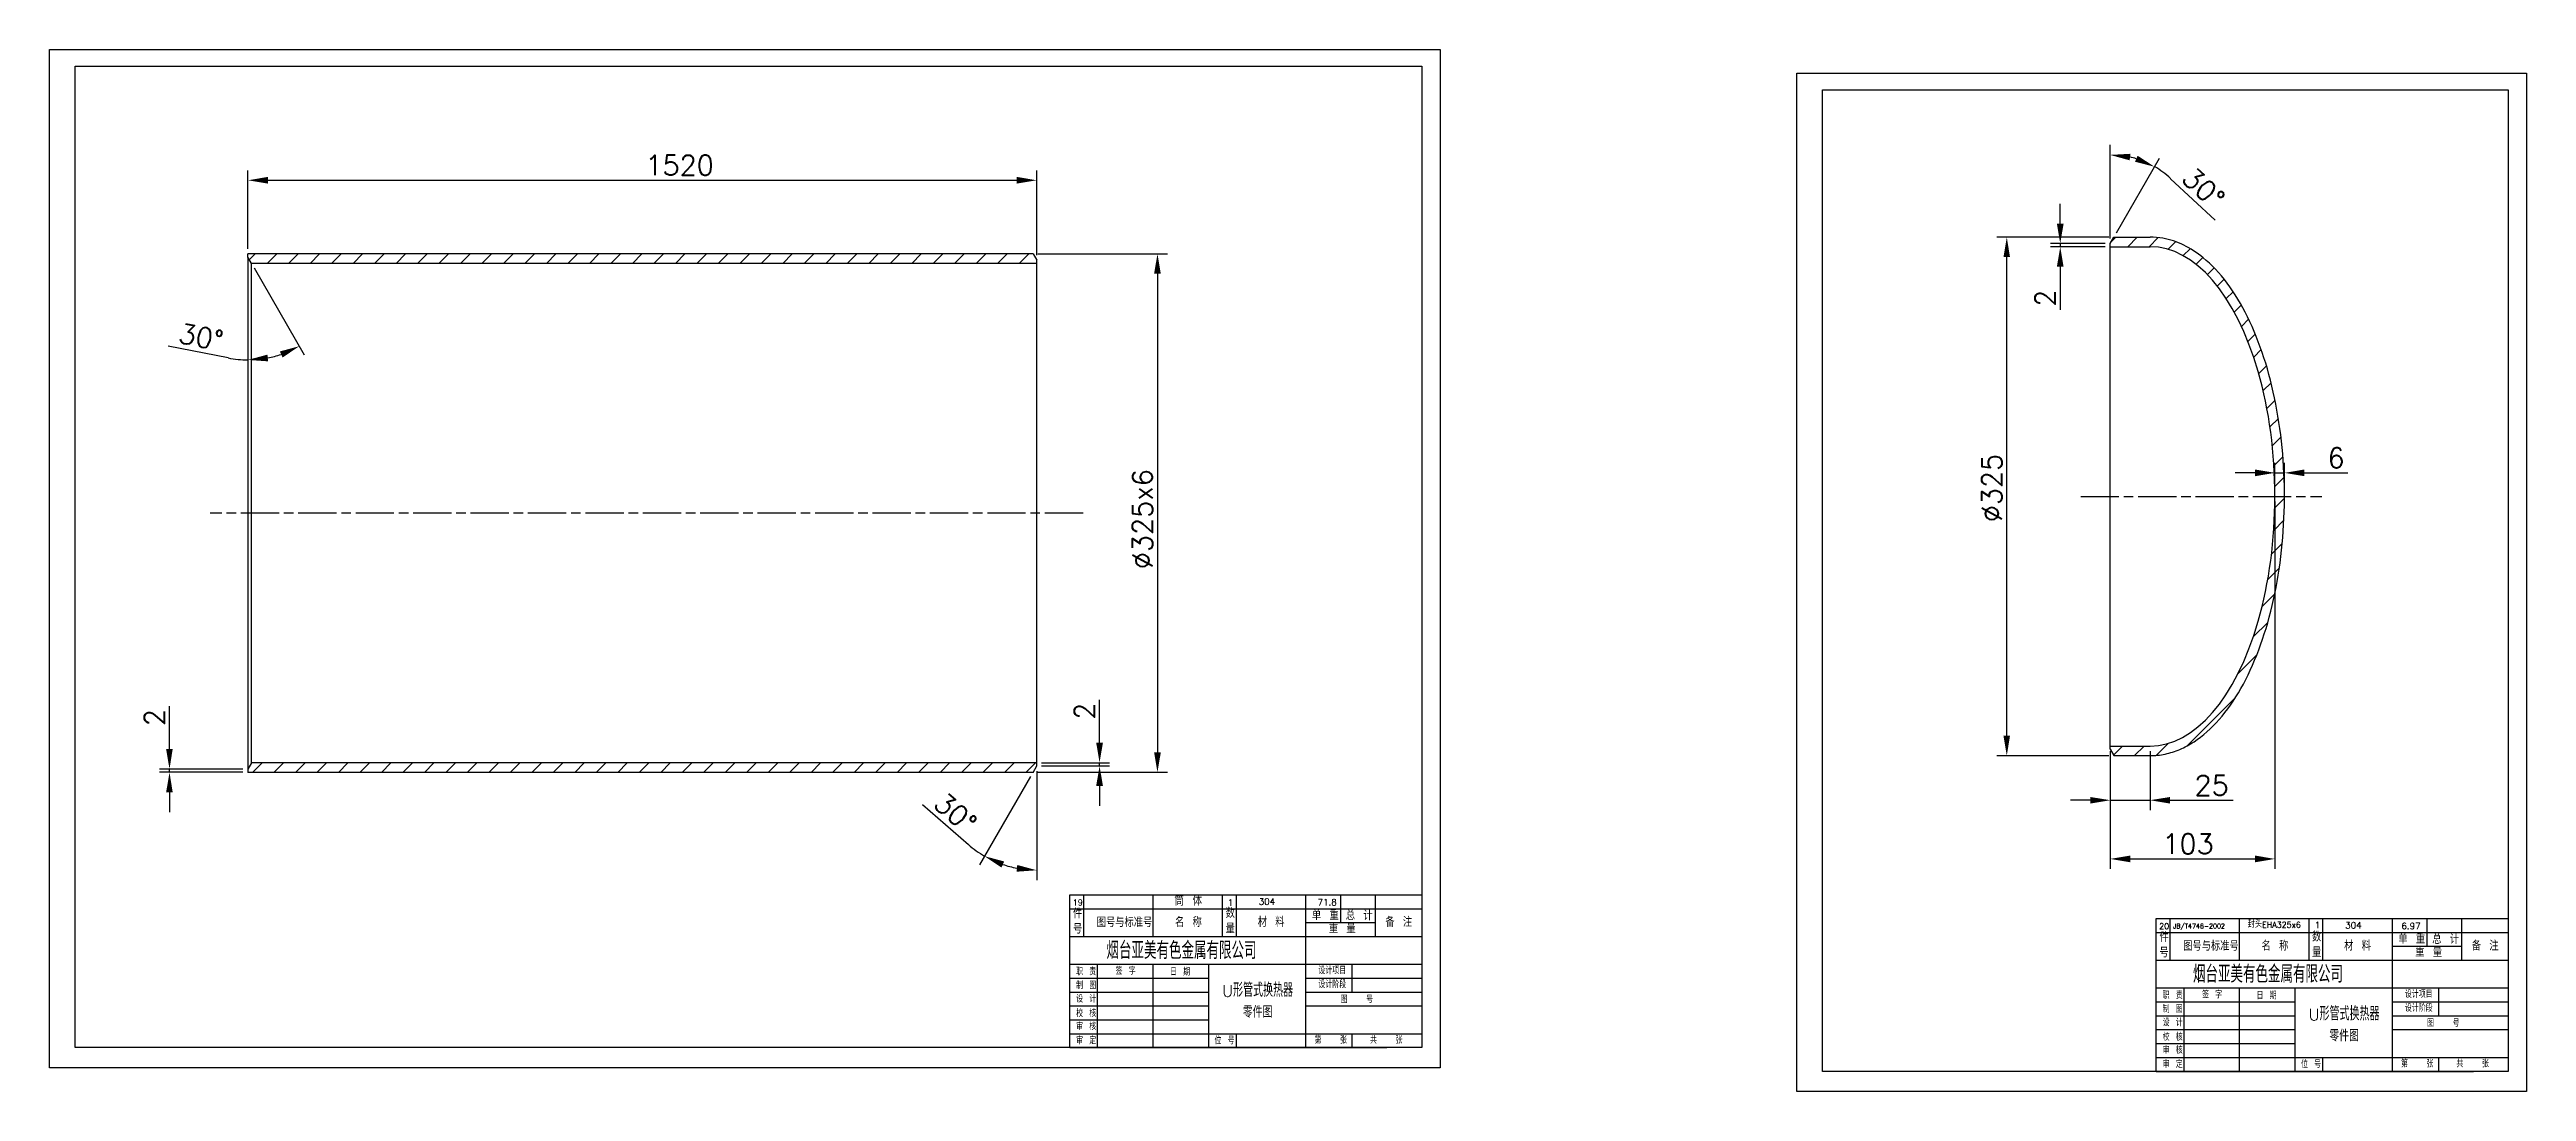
# Model space of a CAD drawing. Header units: millimetres. Extents: x 2215 to 13516, y 3399 to 7964.
# Drawn here: x 11963 to 13516, y 3401 to 4054 of the extents above; entities that cross this region are included whole.
import ezdxf

# ---------------------------------------------------------------- set-up
doc = ezdxf.new("R2010")
doc.units = ezdxf.units.MM
doc.linetypes.add('ACAD_ISO08W100', pattern=[36, 24, -3, 6, -3])
for name, color, linetype in [('中心线', 1, 'ACAD_ISO08W100'), ('实线', 6, 'Continuous'), ('文本', 4, 'Continuous'), ('标注', 3, 'Continuous')]:
    doc.layers.add(name, color=color, linetype=linetype)
doc.styles.get("Standard").update_dxf_attribs({"font": 'txt', "bigfont": 'gbcbig.shx'})
doc.dimstyles.new('ISO-25', dxfattribs={"dimtxt": 2.5, "dimasz": 2.5, "dimexe": 1.25, "dimexo": 0.625, "dimtad": 1, "dimtxsty": 'Standard', "dimcen": 2.5, "dimadec": 0, "dimazin": 0, "dimtfac": 1, "dimtmove": 0, "dimatfit": 3, "dimfxl": 0, "dimarcsym": 0})

# ---------------------------------------------------------------- blocks, each defined once
blk = doc.blocks.new('*D105')
at = {"layer": 'Defpoints', "color": 0}
for p in [(12579.5, 3925.9), (12579.5, 3600.9), (12657.5, 3600.9)]:
    blk.add_point(p, dxfattribs=at)
at = {"layer": '标注', "color": 3, "lineweight": -2}
for p, q in [((12582.6, 3925.9), (12663.7, 3925.9)), ((12657.5, 3913.4), (12657.5, 3613.4)), ((12582.6, 3600.9), (12663.7, 3600.9))]:
    blk.add_line(p, q, dxfattribs=at)
at = {"layer": '标注', "color": 3}
for points in [[(12655.4, 3913.4), (12659.6, 3913.4), (12657.5, 3925.9)], [(12655.4, 3613.4), (12659.6, 3613.4), (12657.5, 3600.9)]]:
    blk.add_solid(points, dxfattribs=at)
at = {"layer": '标注', "color": 4, "insert": (12648.1, 3759.6), "char_height": 12.5, "attachment_point": 5, "rotation": 90}
blk.add_mtext('%%c325x6', dxfattribs=at)
blk = doc.blocks.new('*D106')
at = {"layer": 'Defpoints', "color": 0}
for p in [(12581.8, 3972), (12087.3, 3925.9), (12581.8, 3921.9)]:
    blk.add_point(p, dxfattribs=at)
at = {"layer": '标注', "color": 3, "lineweight": -2}
for p, q in [((12087.3, 3929), (12087.3, 3978.2)), ((12581.8, 3925), (12581.8, 3978.2)), ((12099.8, 3972), (12569.3, 3972))]:
    blk.add_line(p, q, dxfattribs=at)
at = {"layer": '标注', "color": 3}
for points in [[(12099.8, 3974.1), (12099.8, 3969.9), (12087.3, 3972)], [(12569.3, 3974.1), (12569.3, 3969.9), (12581.8, 3972)]]:
    blk.add_solid(points, dxfattribs=at)
at = {"layer": '标注', "color": 4, "insert": (12357.9, 3981.4), "char_height": 12.5, "attachment_point": 5}
blk.add_mtext('1520', dxfattribs=at)
blk = doc.blocks.new('*D107')
at = {"layer": 'Defpoints', "color": 0}
for p in [(12038.1, 3602.9), (12087.3, 3602.9), (12087.3, 3600.9)]:
    blk.add_point(p, dxfattribs=at)
at = {"layer": '标注', "color": 3, "lineweight": -2}
for p, q in [((12038.1, 3615.4), (12038.1, 3642.4)), ((12084.1, 3602.9), (12031.8, 3602.9)), ((12038.1, 3600.9), (12038.1, 3602.9)), ((12084.1, 3600.9), (12031.8, 3600.9)), ((12038.1, 3588.4), (12038.1, 3575.9))]:
    blk.add_line(p, q, dxfattribs=at)
at = {"layer": '标注', "color": 3}
for points in [[(12036, 3615.4), (12040.1, 3615.4), (12038.1, 3602.9)], [(12036, 3588.4), (12040.1, 3588.4), (12038.1, 3600.9)]]:
    blk.add_solid(points, dxfattribs=at)
at = {"layer": '标注', "color": 4, "insert": (12028.7, 3635.2), "char_height": 12.5, "attachment_point": 5, "rotation": 90}
blk.add_mtext('2', dxfattribs=at)
blk = doc.blocks.new('*D108')
at = {"layer": 'Defpoints', "color": 0}
for p in [(12087.3, 3923.9), (12087.3, 3923.9), (12089.6, 3919.9), (12109.3, 3863.3), (12087.3, 3602.9)]:
    blk.add_point(p, dxfattribs=at)
at = {"layer": '标注', "color": 3, "lineweight": -2}
for p, q in [((12091.1, 3917.2), (12122.6, 3862.6)), ((12074.8, 3860.6), (12037.3, 3868))]:
    blk.add_line(p, q, dxfattribs=at)
for start, end in [(258.8771, 270), (281.1229, 288.8771)]:
    blk.add_arc((12087.3, 3923.9), 64.5, start, end, dxfattribs=at)
at = {"layer": '标注', "color": 3}
for points in [[(12107.3, 3864.7), (12109, 3860.9), (12119.5, 3868)], [(12099.9, 3858.5), (12099.5, 3862.7), (12087.3, 3859.4)]]:
    blk.add_solid(points, dxfattribs=at)
at = {"layer": '标注', "color": 4, "insert": (12057.9, 3873.8), "char_height": 12.5, "attachment_point": 5, "rotation": 348.8771}
blk.add_mtext('30°', dxfattribs=at)
blk = doc.blocks.new('*D109')
at = {"layer": 'Defpoints', "color": 0}
for p in [(12581.8, 3921.9), (12581.8, 3604.9), (12581.8, 3604.9), (12579.5, 3600.9), (12570.5, 3540.5)]:
    blk.add_point(p, dxfattribs=at)
at = {"layer": '标注', "color": 3, "lineweight": -2}
for p, q in [((12577.9, 3598.2), (12546, 3542.9)), ((12581.8, 3601.7), (12581.8, 3533.3)), ((12539, 3555.5), (12510.1, 3580.6))]:
    blk.add_line(p, q, dxfattribs=at)
for start, end in [(229.0215, 240), (250.9785, 259.0215)]:
    blk.add_arc((12581.8, 3604.9), 65.3, start, end, dxfattribs=at)
at = {"layer": '标注', "color": 3}
for points in [[(12559.7, 3541.2), (12561.4, 3545), (12549.1, 3548.3)], [(12569.6, 3542.8), (12569.2, 3538.6), (12581.8, 3539.5)]]:
    blk.add_solid(points, dxfattribs=at)
at = {"layer": '标注', "color": 4, "insert": (12530.9, 3575.4), "char_height": 12.5, "attachment_point": 5, "rotation": 319.0215}
blk.add_mtext('30°', dxfattribs=at)
blk = doc.blocks.new('*D110')
at = {"layer": 'Defpoints', "color": 0}
for p in [(12581.8, 3606.9), (12581.8, 3604.9), (12621.2, 3606.9)]:
    blk.add_point(p, dxfattribs=at)
at = {"layer": '标注', "color": 3, "lineweight": -2}
for p, q in [((12621.2, 3619.4), (12621.2, 3646.4)), ((12584.9, 3606.9), (12627.4, 3606.9)), ((12584.9, 3604.9), (12627.4, 3604.9)), ((12621.2, 3604.9), (12621.2, 3606.9)), ((12621.2, 3592.4), (12621.2, 3579.9))]:
    blk.add_line(p, q, dxfattribs=at)
at = {"layer": '标注', "color": 3}
for points in [[(12619.1, 3619.4), (12623.3, 3619.4), (12621.2, 3606.9)], [(12619.1, 3592.4), (12623.3, 3592.4), (12621.2, 3604.9)]]:
    blk.add_solid(points, dxfattribs=at)
at = {"layer": '标注', "color": 4, "insert": (12611.8, 3639.2), "char_height": 12.5, "attachment_point": 5, "rotation": 90}
blk.add_mtext('2', dxfattribs=at)
blk = doc.blocks.new('*D111')
at = {"layer": 'Defpoints', "color": 0}
for p in [(13190, 3936.3), (13257.2, 3936.3), (13257.2, 3611.3)]:
    blk.add_point(p, dxfattribs=at)
at = {"layer": '标注', "color": 3, "lineweight": -2}
for p, q in [((13254, 3936.3), (13183.7, 3936.3)), ((13190, 3623.8), (13190, 3923.8)), ((13254, 3611.3), (13183.7, 3611.3))]:
    blk.add_line(p, q, dxfattribs=at)
at = {"layer": '标注', "color": 3}
for points in [[(13187.9, 3923.8), (13192, 3923.8), (13190, 3936.3)], [(13187.9, 3623.8), (13192, 3623.8), (13190, 3611.3)]]:
    blk.add_solid(points, dxfattribs=at)
at = {"layer": '标注', "color": 4, "insert": (13180.6, 3779.1), "char_height": 12.5, "attachment_point": 5, "rotation": 90}
blk.add_mtext('%%c325', dxfattribs=at)
blk = doc.blocks.new('*D112')
at = {"layer": 'Defpoints', "color": 0}
for p in [(13223.5, 3930.3), (13254.8, 3932.3), (13254.8, 3930.3)]:
    blk.add_point(p, dxfattribs=at)
at = {"layer": '标注', "color": 3, "lineweight": -2}
for p, q in [((13223.5, 3944.8), (13223.5, 3957.3)), ((13251.7, 3932.3), (13217.3, 3932.3)), ((13251.7, 3930.3), (13217.3, 3930.3)), ((13223.5, 3932.3), (13223.5, 3930.3)), ((13223.5, 3917.8), (13223.5, 3890.8))]:
    blk.add_line(p, q, dxfattribs=at)
at = {"layer": '标注', "color": 3}
for points in [[(13221.4, 3944.8), (13225.6, 3944.8), (13223.5, 3932.3)], [(13221.4, 3917.8), (13225.6, 3917.8), (13223.5, 3930.3)]]:
    blk.add_solid(points, dxfattribs=at)
at = {"layer": '标注', "color": 4, "insert": (13214.1, 3898.1), "char_height": 12.5, "attachment_point": 5, "rotation": 90}
blk.add_mtext('2', dxfattribs=at)
blk = doc.blocks.new('*D113')
at = {"layer": 'Defpoints', "color": 0}
for p in [(13358.1, 3773.8), (13364.1, 3788.6), (13364.1, 3773.8)]:
    blk.add_point(p, dxfattribs=at)
at = {"layer": '标注', "color": 3, "lineweight": -2}
for p, q in [((13358.1, 3777), (13358.1, 3794.8)), ((13364.1, 3777), (13364.1, 3794.8)), ((13345.6, 3788.6), (13333.1, 3788.6)), ((13358.1, 3788.6), (13364.1, 3788.6)), ((13376.6, 3788.6), (13403.7, 3788.6))]:
    blk.add_line(p, q, dxfattribs=at)
at = {"layer": '标注', "color": 3}
for points in [[(13345.6, 3790.7), (13345.6, 3786.5), (13358.1, 3788.6)], [(13376.6, 3790.7), (13376.6, 3786.5), (13364.1, 3788.6)]]:
    blk.add_solid(points, dxfattribs=at)
at = {"layer": '标注', "color": 4, "insert": (13396.4, 3798), "char_height": 12.5, "attachment_point": 5}
blk.add_mtext('6', dxfattribs=at)
blk = doc.blocks.new('*D114')
at = {"layer": 'Defpoints', "color": 0}
for p in [(13358.1, 3773.8), (13254.9, 3617.3), (13358.1, 3546.6)]:
    blk.add_point(p, dxfattribs=at)
at = {"layer": '标注', "color": 3, "lineweight": -2}
for p, q in [((13358.1, 3770.7), (13358.1, 3540.3)), ((13254.9, 3614.2), (13254.9, 3540.3)), ((13267.4, 3546.6), (13345.6, 3546.6))]:
    blk.add_line(p, q, dxfattribs=at)
at = {"layer": '标注', "color": 3}
for points in [[(13267.4, 3548.7), (13267.4, 3544.5), (13254.9, 3546.6)], [(13345.6, 3548.7), (13345.6, 3544.5), (13358.1, 3546.6)]]:
    blk.add_solid(points, dxfattribs=at)
at = {"layer": '标注', "color": 4, "insert": (13303.6, 3556), "char_height": 12.5, "attachment_point": 5}
blk.add_mtext('103', dxfattribs=at)
blk = doc.blocks.new('*D115')
at = {"layer": 'Defpoints', "color": 0}
for p in [(13254.9, 3617.3), (13279.8, 3617.3), (13279.8, 3583.4)]:
    blk.add_point(p, dxfattribs=at)
at = {"layer": '标注', "color": 3, "lineweight": -2}
for p, q in [((13254.9, 3614.2), (13254.9, 3577.1)), ((13279.8, 3614.2), (13279.8, 3577.1)), ((13242.4, 3583.4), (13229.9, 3583.4)), ((13254.9, 3583.4), (13279.8, 3583.4)), ((13292.3, 3583.4), (13331.9, 3583.4))]:
    blk.add_line(p, q, dxfattribs=at)
at = {"layer": '标注', "color": 3}
for points in [[(13242.4, 3585.4), (13242.4, 3581.3), (13254.9, 3583.4)], [(13292.3, 3585.4), (13292.3, 3581.3), (13279.8, 3583.4)]]:
    blk.add_solid(points, dxfattribs=at)
at = {"layer": '标注', "color": 4, "insert": (13318.4, 3592.7), "char_height": 12.5, "attachment_point": 5}
blk.add_mtext('25', dxfattribs=at)
blk = doc.blocks.new('*D116')
at = {"layer": 'Defpoints', "color": 0}
for p in [(13264.5, 3987.1), (13254.8, 3932.3), (13254.8, 3932.3), (13257.2, 3936.3), (13254.9, 3615.3)]:
    blk.add_point(p, dxfattribs=at)
at = {"layer": '标注', "color": 3, "lineweight": -2}
for p, q in [((13254.8, 3935.4), (13254.8, 3994.2)), ((13258.7, 3939.1), (13285.8, 3985.9)), ((13292.7, 3973), (13320.7, 3947))]:
    blk.add_line(p, q, dxfattribs=at)
for start, end in [(72.8944, 77.1135), (47.1056, 60)]:
    blk.add_arc((13254.8, 3932.3), 55.7, start, end, dxfattribs=at)
at = {"layer": '标注', "color": 3}
for points in [[(13267, 3984.5), (13267.5, 3988.6), (13254.8, 3987.9)], [(13272, 3987.4), (13270.4, 3983.6), (13282.6, 3980.5)]]:
    blk.add_solid(points, dxfattribs=at)
at = {"layer": '标注', "color": 4, "insert": (13313.3, 3967.1), "char_height": 12.5, "attachment_point": 5, "rotation": 317.1056}
blk.add_mtext('30°', dxfattribs=at)

msp = doc.modelspace()

# ---------------------------------------------------------------- hatches: boundary and pattern name
at = {"layer": '实线'}
h = msp.add_hatch(dxfattribs=at)
h.set_pattern_fill('ANSI31', color=256, scale=3, style=0)
h.set_pattern_definition([(45, (-704.79, -4.809), (-6.735192, 6.735192), [])])
edge = h.paths.add_edge_path()
edge.add_ellipse((13279.818, 3773.847), major_axis=(0, 156.5), ratio=0.5, start_angle=270, end_angle=360, ccw=False)
edge.add_line((13358.068, 3773.847), (13364.068, 3773.847))
edge.add_spline(control_points=[(13364.068, 3773.847), (13364.068, 3782.769), (13363.693, 3791.691), (13362.044, 3811.158), (13360.596, 3821.646), (13356.663, 3841.858), (13354.178, 3851.581), (13348.254, 3869.886), (13344.816, 3878.467), (13337.088, 3894.159), (13332.8, 3901.271), (13323.48, 3913.743), (13318.447, 3919.107), (13309.185, 3926.643), (13305.104, 3929.286), (13296.667, 3933.38), (13292.309, 3934.829), (13285.211, 3936.104), (13282.515, 3936.347), (13279.818, 3936.347)], knot_values=[4.71238906, 4.71238906, 4.71238906, 4.71238906, 4.88020753, 4.88020753, 5.08352748, 5.08352748, 5.28684744, 5.28684744, 5.4901674, 5.4901674, 5.69348736, 5.69348736, 5.89680732, 5.89680732, 6.04517862, 6.04517862, 6.19354992, 6.19354992, 6.28318531, 6.28318531, 6.28318531, 6.28318531], degree=3, periodic=0)
edge.add_line((13279.818, 3936.347), (13257.171, 3936.347))
edge.add_line((13257.171, 3936.347), (13254.818, 3932.271))
edge.add_line((13254.818, 3932.271), (13254.818, 3930.347))
edge.add_line((13254.818, 3930.347), (13279.818, 3930.347))
edge = h.paths.add_edge_path()
edge.add_spline(control_points=[(13279.818, 3611.347), (13282.98, 3611.347), (13286.143, 3611.681), (13292.393, 3613), (13295.481, 3613.984), (13301.528, 3616.565), (13304.488, 3618.161), (13312.938, 3623.675), (13318.209, 3628.368), (13328.038, 3639.589), (13332.597, 3646.119), (13340.905, 3660.751), (13344.652, 3668.853), (13351.23, 3686.321), (13354.059, 3695.686), (13358.705, 3715.318), (13360.523, 3725.584), (13363.083, 3746.617), (13363.826, 3757.382), (13364.051, 3770.072), (13364.068, 3771.959), (13364.068, 3773.847)], knot_values=[3.14159265, 3.14159265, 3.14159265, 3.14159265, 3.24671771, 3.24671771, 3.35184276, 3.35184276, 3.45696782, 3.45696782, 3.66028778, 3.66028778, 3.86360774, 3.86360774, 4.06692769, 4.06692769, 4.27024765, 4.27024765, 4.47356761, 4.47356761, 4.67688757, 4.67688757, 4.71238906, 4.71238906, 4.71238906, 4.71238906], degree=3, periodic=0)
edge.add_line((13364.068, 3773.847), (13358.068, 3773.847))
edge.add_ellipse((13279.818, 3773.847), major_axis=(0, 156.5), ratio=0.5, start_angle=180, end_angle=270, ccw=False)
edge.add_line((13279.818, 3617.347), (13254.861, 3617.347))
edge.add_line((13254.861, 3617.347), (13254.861, 3615.347))
edge.add_line((13254.861, 3615.347), (13257.171, 3611.347))
edge.add_line((13257.171, 3611.347), (13279.818, 3611.347))
h = msp.add_hatch(dxfattribs=at)
h.set_pattern_fill('ANSI31', color=256, scale=3, style=0)
h.set_pattern_definition([(45, (-81.678, -946.692), (-6.735192, 6.735192), [])])
h.paths.add_polyline_path([(12087.27, 3925.864), (12087.27, 3923.864), (12089.579, 3919.864), (12581.815, 3919.864), (12581.815, 3921.864), (12579.506, 3925.864)])
h.paths.add_polyline_path([(12089.579, 3606.864), (12087.27, 3602.864), (12087.27, 3600.864), (12579.506, 3600.864), (12581.815, 3604.864), (12581.815, 3606.864)])

# ---------------------------------------------------------------- linework, layer by layer
at = {"layer": '中心线'}
for p, q in [((13236.318, 3773.847), (13387.434, 3773.847)), ((12610.843, 3763.364), (12063.495, 3763.364))]:
    msp.add_line(p, q, dxfattribs=at)
at = {"layer": '实线'}
for p, q in [((13254.818, 3932.271), (13257.171, 3936.347)), ((13254.861, 3615.347), (13254.818, 3932.271)), ((13254.818, 3930.347), (13279.818, 3930.347)), ((13257.171, 3936.347), (13279.818, 3936.347)), ((12579.506, 3925.864), (12087.27, 3925.864)), ((12087.27, 3923.864), (12087.27, 3925.864)), ((12089.579, 3919.864), (12087.27, 3923.864)), ((12087.27, 3923.864), (12087.27, 3602.864)), ((12581.815, 3919.864), (12089.579, 3919.864)), ((12089.579, 3606.864), (12089.579, 3919.864)), ((12579.506, 3925.864), (12581.815, 3921.864)), ((12581.815, 3604.864), (12581.815, 3921.864)), ((12089.579, 3606.864), (12087.27, 3602.864)), ((12087.27, 3602.864), (12087.27, 3600.864)), ((12581.815, 3606.864), (12089.579, 3606.864)), ((12579.506, 3600.864), (12581.815, 3604.864)), ((13254.861, 3617.347), (13279.818, 3617.347)), ((13254.861, 3615.347), (13257.171, 3611.347)), ((13257.171, 3611.347), (13279.818, 3611.347)), ((12579.506, 3600.864), (12087.27, 3600.864))]:
    msp.add_line(p, q, dxfattribs=at)
msp.add_ellipse((13279.818, 3773.847), major_axis=(0, 156.5), ratio=0.5, start_param=3.14159265, end_param=6.28318531, dxfattribs=at)
msp.add_open_spline([(13279.818, 3611.347), (13282.98, 3611.347), (13286.143, 3611.681), (13292.393, 3613), (13295.481, 3613.984), (13301.528, 3616.565), (13304.488, 3618.161), (13312.938, 3623.675), (13318.209, 3628.368), (13328.038, 3639.589), (13332.597, 3646.119), (13340.905, 3660.751), (13344.652, 3668.853), (13351.23, 3686.321), (13354.059, 3695.686), (13358.705, 3715.318), (13360.523, 3725.584), (13363.083, 3746.617), (13363.826, 3757.382), (13364.21, 3778.989), (13363.851, 3789.829), (13362.044, 3811.158), (13360.596, 3821.646), (13356.663, 3841.858), (13354.178, 3851.581), (13348.254, 3869.886), (13344.816, 3878.467), (13337.088, 3894.159), (13332.8, 3901.271), (13323.48, 3913.743), (13318.447, 3919.107), (13309.185, 3926.643), (13305.104, 3929.286), (13296.667, 3933.38), (13292.309, 3934.829), (13285.211, 3936.104), (13282.515, 3936.347), (13279.818, 3936.347)], degree=3, knots=[3.14159265, 3.14159265, 3.14159265, 3.14159265, 3.24671771, 3.24671771, 3.35184276, 3.35184276, 3.45696782, 3.45696782, 3.66028778, 3.66028778, 3.86360774, 3.86360774, 4.06692769, 4.06692769, 4.27024765, 4.27024765, 4.47356761, 4.47356761, 4.67688757, 4.67688757, 4.88020753, 4.88020753, 5.08352748, 5.08352748, 5.28684744, 5.28684744, 5.4901674, 5.4901674, 5.69348736, 5.69348736, 5.89680732, 5.89680732, 6.04517862, 6.04517862, 6.19354992, 6.19354992, 6.28318531, 6.28318531, 6.28318531, 6.28318531], dxfattribs=at)
at = {"layer": '标注'}
for p, q in [((12602.54, 3428.296), (12602.54, 3524.096)), ((12602.54, 3524.096), (12823.171, 3524.096)), ((12602.54, 3524.096), (12823.171, 3524.096)), ((12602.54, 3515.387), (12823.171, 3515.387)), ((12611.249, 3497.969), (12611.249, 3524.096)), ((12654.795, 3497.969), (12654.795, 3524.096)), ((12698.34, 3497.969), (12698.34, 3524.096)), ((12707.049, 3497.969), (12707.049, 3524.096)), ((12750.595, 3480.551), (12750.595, 3524.096)), ((12772.368, 3506.678), (12772.368, 3524.096)), ((12794.141, 3497.969), (12794.141, 3524.096)), ((12602.54, 3497.969), (12823.171, 3497.969)), ((12750.595, 3506.678), (12794.141, 3506.678)), ((13283.694, 3413.451), (13283.694, 3509.251)), ((13283.694, 3509.251), (13504.325, 3509.251)), ((13283.694, 3509.251), (13504.325, 3509.251)), ((13283.694, 3500.542), (13504.325, 3500.542)), ((13292.403, 3483.124), (13292.403, 3509.251)), ((13335.949, 3483.124), (13335.949, 3509.251)), ((13379.495, 3483.124), (13379.495, 3509.251)), ((13388.204, 3483.124), (13388.204, 3509.251)), ((13431.749, 3465.706), (13431.749, 3509.251)), ((13453.522, 3491.833), (13453.522, 3509.251)), ((13475.295, 3483.124), (13475.295, 3509.251)), ((12602.54, 3428.296), (12602.54, 3480.551)), ((12602.54, 3428.296), (12602.54, 3480.551)), ((12602.54, 3480.551), (12823.171, 3480.551)), ((12619.958, 3428.296), (12619.958, 3480.551)), ((12654.795, 3428.296), (12654.795, 3480.551)), ((12689.631, 3428.296), (12689.631, 3480.551)), ((12750.595, 3428.296), (12750.595, 3480.551)), ((12779.625, 3463.133), (12779.625, 3480.551)), ((13283.694, 3483.124), (13504.325, 3483.124)), ((13431.749, 3491.833), (13475.295, 3491.833)), ((12602.54, 3471.842), (12689.631, 3471.842)), ((12602.54, 3463.133), (12689.631, 3463.133)), ((12750.595, 3471.842), (12823.171, 3471.842)), ((12750.595, 3463.133), (12823.171, 3463.133)), ((13283.694, 3413.451), (13283.694, 3465.706)), ((13283.694, 3413.451), (13283.694, 3465.706)), ((13283.694, 3465.706), (13504.325, 3465.706)), ((13301.112, 3413.451), (13301.112, 3465.706)), ((13335.949, 3413.451), (13335.949, 3465.706)), ((13370.785, 3413.451), (13370.785, 3465.706)), ((13431.749, 3413.451), (13431.749, 3465.706)), ((13460.78, 3448.287), (13460.78, 3465.706)), ((12602.54, 3454.424), (12689.631, 3454.424)), ((12750.595, 3454.424), (12823.171, 3454.424)), ((13283.694, 3456.996), (13370.785, 3456.996)), ((13283.694, 3448.287), (13370.785, 3448.287)), ((13431.749, 3456.996), (13504.325, 3456.996)), ((13431.749, 3448.287), (13504.325, 3448.287)), ((12602.54, 3445.714), (12689.631, 3445.714)), ((12602.54, 3437.005), (12823.171, 3437.005)), ((12707.049, 3428.296), (12707.049, 3437.005)), ((12779.625, 3428.296), (12779.625, 3437.005)), ((13283.694, 3439.578), (13370.785, 3439.578)), ((13431.749, 3439.578), (13504.325, 3439.578)), ((12602.54, 3428.296), (12801.398, 3428.296)), ((13283.694, 3430.869), (13370.785, 3430.869)), ((13283.694, 3422.16), (13504.325, 3422.16)), ((13388.204, 3413.451), (13388.204, 3422.16)), ((13460.78, 3413.451), (13460.78, 3422.16)), ((13283.694, 3413.451), (13482.552, 3413.451))]:
    msp.add_line(p, q, dxfattribs=at)
for points in [[(11962.892, 4053.942), (12834.639, 4053.942), (12834.639, 3415.687), (11962.892, 3415.687)], [(11978.948, 4043.625), (12823.171, 4043.625), (12823.171, 3428.296), (11978.948, 3428.296)], [(13058.454, 4039.096), (13515.793, 4039.096), (13515.793, 3400.841), (13058.454, 3400.841)], [(13074.509, 4028.78), (13504.325, 4028.78), (13504.325, 3413.451), (13074.509, 3413.451)]]:
    msp.add_lwpolyline(points, close=True, dxfattribs=at)

# ---------------------------------------------------------------- texts
at = {"layer": '文本'}
for s, insert, char_height, width, attachment_point in [('件\\P号', (12604.53, 3515.273), 5.806, 7.95157, 1), ('19', (12604.438, 3521.123), 3.6288, 11.67825, 1), ('图号与标准号', (12619.411, 3509.717), 5.8061, 42.28311, 1), ('筒 体', (12668.142, 3523.284), 6, 181.11171, 1), ('名 称', (12668.534, 3509.761), 5.8061, 59.49103, 1), ('数\\P量', (12700.206, 3515.479), 5.806, 7.95157, 1), ('1', (12701.553, 3521.25), 4, 21.38125, 1), ('材 料', (12720.365, 3509.862), 5.8061, 59.49103, 1), ('304', (12721.006, 3521.856), 4, 89.92699, 1), ('单 重', (12754.323, 3514.217), 5.8061, 59.49103, 1), ('71.8', (12757.885, 3521.428), 4, 83.00953, 1), ('总 计', (12775.574, 3513.986), 5.8061, 59.49103, 1), ('备 注', (12800.379, 3509.862), 5.8061, 59.49103, 1), ('烟台亚美有色金属有限公司', (12625.547, 3494.735), 10.8864, 148.05504, 1), ('重 量', (12764.948, 3505.905), 5.8061, 59.49103, 1), ('件\\P号', (13285.684, 3500.428), 5.806, 7.95157, 1), ('20', (13285.559, 3506.277), 3.6288, 11.67825, 1), ('JB/T4746-2002', (13294.264, 3505.988), 2.90304, 43.46681, 1), ('图号与标准号', (13300.566, 3494.871), 5.8061, 42.28311, 1), ('\\pl12.249;{\\H0.8333x;封头\\H0.8x;EHA325x6}', (13328.726, 3508.038), 5.4432, 72.07799, 1), ('名 称', (13349.688, 3494.916), 5.8061, 59.49103, 1), ('数\\P量', (13381.361, 3500.633), 5.806, 7.95157, 1), ('1', (13383.055, 3507.125), 4, 21.38125, 1), ('材 料', (13401.52, 3495.016), 5.8061, 59.49103, 1), ('304', (13402.16, 3507.011), 4, 89.92699, 1), ('单 重', (13435.477, 3499.372), 5.8061, 59.49103, 1), ('6.97', (13437.399, 3506.583), 4, 83.00953, 1), ('总 计', (13456.728, 3499.141), 5.8061, 59.49103, 1), ('备 注', (13481.534, 3495.016), 5.8061, 59.49103, 1), ('职 责', (12606.514, 3478.052), 4.3546, 28.30187, 1), ('签 字', (12631.278, 3478.447), 4.3546, 23.63471, 1), ('设计项目', (12758.389, 3478.78), 4.3546, 29.0304, 1), ('烟台亚美有色金属有限公司', (13306.701, 3479.89), 10.8864, 148.05504, 1), ('重 量', (13446.102, 3491.06), 5.8061, 59.49103, 1), ('制 图', (12606.514, 3469.409), 4.3546, 28.30187, 1), ('日 期', (12665.383, 3477.885), 4.3546, 23.91607, 1), ('{\\H0.8267x;U}形管式换热器\\P{\\H0.8333x;零件图}', (12720.308, 3468.889), 8.70912, 58.39624, 2), ('设计阶段', (12758.389, 3470.071), 4.3546, 29.0304, 1), ('职 责', (13287.668, 3463.207), 4.3546, 28.30187, 1), ('签 字', (13312.432, 3463.602), 4.3546, 23.63471, 1), ('日 期', (13346.537, 3463.039), 4.3546, 23.91607, 1), ('设计项目', (13439.543, 3463.935), 4.3546, 29.0304, 1), ('校 核', (12606.514, 3451.899), 4.3546, 28.30187, 1), ('设 计', (12606.514, 3460.986), 4.3546, 28.30187, 1), ('图   号', (12772.328, 3460.634), 4.3546, 59.49103, 1), ('制 图', (13287.668, 3454.563), 4.3546, 28.30187, 1), ('{\\H0.8267x;U}形管式换热器\\P{\\H0.8333x;零件图}', (13401.462, 3454.044), 8.70912, 58.39624, 2), ('设计阶段', (13439.543, 3455.226), 4.3546, 29.0304, 1), ('审 核', (12606.514, 3443.699), 4.3546, 28.30187, 1), ('审 定', (12606.514, 3434.833), 4.3546, 28.30187, 1), ('位 号', (12693.256, 3434.818), 4.3546, 16.2908, 1), ('第   张', (12755.965, 3435.168), 4.3546, 59.49103, 1), ('共   张', (12790.75, 3435.168), 4.3546, 59.49103, 1), ('校 核', (13287.668, 3437.054), 4.3546, 28.30187, 1), ('设 计', (13287.668, 3446.141), 4.3546, 28.30187, 1), ('图   号', (13453.483, 3445.788), 4.3546, 59.49103, 1), ('审 核', (13287.668, 3428.854), 4.3546, 28.30187, 1), ('审 定', (13287.668, 3419.988), 4.3546, 28.30187, 1), ('位 号', (13374.41, 3419.973), 4.3546, 16.2908, 1), ('第   张', (13437.119, 3420.322), 4.3546, 59.49103, 1), ('共   张', (13471.904, 3420.322), 4.3546, 59.49103, 1)]:
    msp.add_mtext(s, dxfattribs=dict(at, insert=insert, char_height=char_height, width=width, attachment_point=attachment_point))

# ---------------------------------------------------------------- dimensions: what is measured, and where the dimension line sits
at = {"layer": '标注'}
for base, line1, line2, picture, middle in [((13264.478, 3987.087), ((13254.818, 3932.271), (13257.171, 3936.347)), ((13254.861, 3615.347), (13254.818, 3932.271)), '*D116', (13313.336, 3967.147)), ((12109.327, 3863.263), ((12087.27, 3923.864), (12087.27, 3602.864)), ((12089.579, 3919.864), (12087.27, 3923.864)), '*D108', (12057.93, 3873.813)), ((12570.469, 3540.52), ((12581.815, 3604.864), (12581.815, 3921.864)), ((12579.506, 3600.864), (12581.815, 3604.864)), '*D109', (12530.898, 3575.423))]:
    dim = msp.add_angular_dim_2l(base=base, line1=line1, line2=line2, dimstyle='ISO-25', override={"dimscale": 5, "dimdsep": 46, "dimclrd": 3, "dimclre": 3, "dimclrt": 4}, dxfattribs=at)
    dim.commit()
    dim.dimension.update_dxf_attribs({"geometry": picture, "text_midpoint": middle})
for base, p1, p2, angle, text, picture, middle in [((12581.815, 3971.978), (12087.27, 3925.864), (12581.815, 3921.864), 180, '1520', '*D106', (12357.944, 3971.978)), ((13223.507, 3930.347), (13254.818, 3932.271), (13254.818, 3930.347), 90, '2', '*D112', (13223.507, 3898.055)), ((13189.963, 3936.347), (13257.171, 3611.347), (13257.171, 3936.347), 90, '%%c325', '*D111', (13189.963, 3779.131)), ((12657.494, 3600.864), (12579.506, 3925.864), (12579.506, 3600.864), 270, '%%c325x6', '*D105', (12657.494, 3759.604))]:
    dim = msp.add_linear_dim(base=base, p1=p1, p2=p2, angle=angle, text=text, dimstyle='ISO-25', override={"dimscale": 5, "dimdsep": 46, "dimclrd": 3, "dimclre": 3, "dimclrt": 4}, dxfattribs=at)
    dim.commit()
    dim.dimension.update_dxf_attribs({"geometry": picture, "text_midpoint": middle, "dimtype": 160})
dim = msp.add_linear_dim(base=(13364.068, 3788.597), p1=(13358.068, 3773.847), p2=(13364.068, 3773.847), dimstyle='ISO-25', override={"dimscale": 5, "dimdsep": 46, "dimclrd": 3, "dimclre": 3, "dimclrt": 4}, dxfattribs=at)
dim.commit()
dim.dimension.update_dxf_attribs({"geometry": '*D113', "text_midpoint": (13396.36, 3797.972)})
for base, p2, text, picture, middle in [((13358.068, 3546.579), (13358.068, 3773.847), '103', '*D114', (13303.582, 3546.579)), ((13279.818, 3583.355), (13279.818, 3617.347), '25', '*D115', (13318.36, 3583.355))]:
    dim = msp.add_linear_dim(base=base, p1=(13254.861, 3617.347), p2=p2, text=text, dimstyle='ISO-25', override={"dimscale": 5, "dimdsep": 46, "dimclrd": 3, "dimclre": 3, "dimclrt": 4}, dxfattribs=at)
    dim.commit()
    dim.dimension.update_dxf_attribs({"geometry": picture, "text_midpoint": middle, "dimtype": 160})
for base, p1, p2, angle, picture, middle in [((12038.062, 3602.864), (12087.27, 3600.864), (12087.27, 3602.864), 270, '*D107', (12028.687, 3635.156)), ((12621.167, 3606.864), (12581.815, 3604.864), (12581.815, 3606.864), 90, '*D110', (12611.792, 3639.156))]:
    dim = msp.add_linear_dim(base=base, p1=p1, p2=p2, angle=angle, dimstyle='ISO-25', override={"dimscale": 5, "dimdsep": 46, "dimclrd": 3, "dimclre": 3, "dimclrt": 4}, dxfattribs=at)
    dim.commit()
    dim.dimension.update_dxf_attribs({"geometry": picture, "text_midpoint": middle})

doc.saveas('drawing.dxf')
